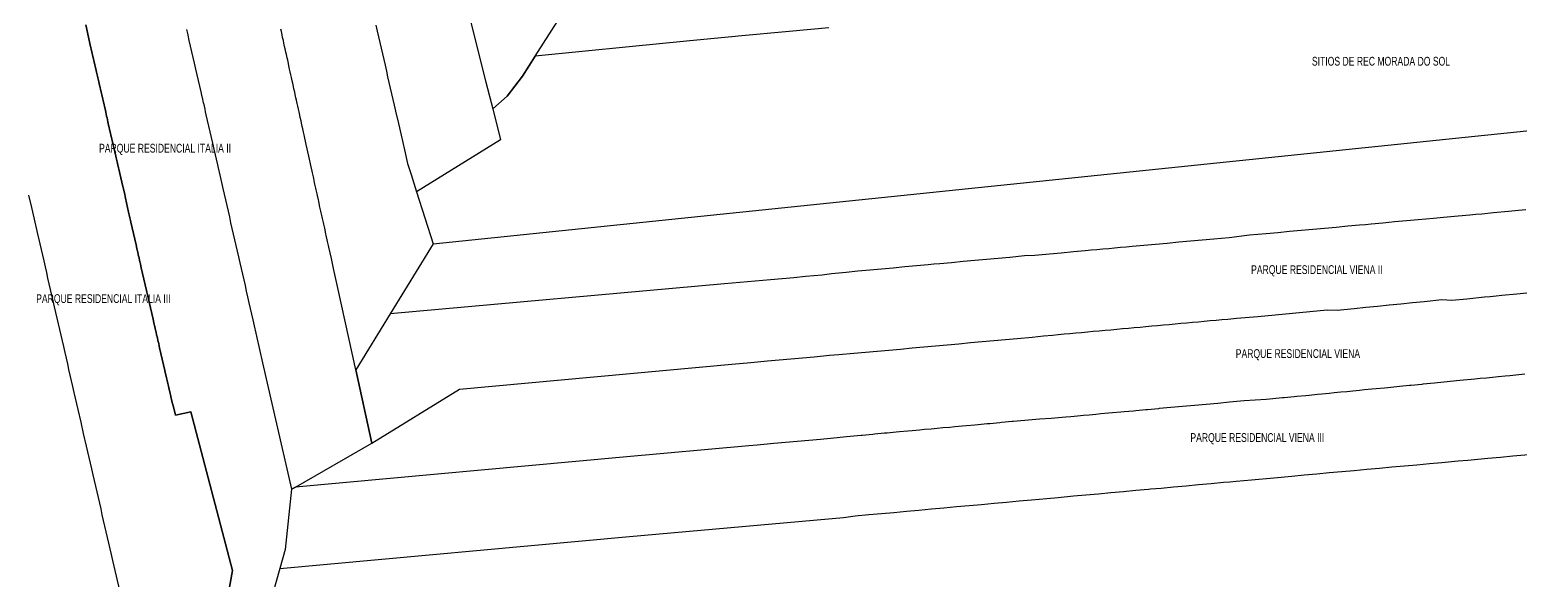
# Model space of a CAD drawing. Header units: millimetres. Extents: x 247112 to 276794, y 7363827 to 7397094.
# Drawn here: x 261266 to 263044, y 7365866 to 7366523 of the extents above; entities that cross this region are included whole.
import ezdxf
from ezdxf.enums import TextEntityAlignment as Align

# ---------------------------------------------------------------- set-up
doc = ezdxf.new("R2010")
doc.units = ezdxf.units.MM
doc.layers.add('BAIRRO', color=3, linetype='Continuous')
doc.styles.add('GEOMAIS', font='', dxfattribs={"width": 0.7, "height": 0.2})
doc.styles.get('GEOMAIS').set_extended_font_data('Arial')

msp = doc.modelspace()

# ---------------------------------------------------------------- linework, layer by layer
at = {"layer": 'BAIRRO'}
for points in [[(261766.77112, 7366633.4113), (261810.18484, 7366460.56041), (261818.21429, 7366428.59132), (261835.42253, 7366443.70748), (261853.81584, 7366467.5418), (261869.01257, 7366491.51897), (261898.57118, 7366538.15612)], [(261478.53317, 7365715.5468), (261507.8726, 7365877.0389), (261457.8622, 7366066.82986), (261439.71644, 7366062.61957), (261437.77391, 7366071.13443), (261435.36675, 7366079.33319), (261432.80368, 7366090.53367), (261432.13224, 7366093.46783), (261431.24219, 7366097.35729), (261430.57075, 7366100.29148), (261429.6807, 7366104.18094), (261429.00925, 7366107.11514), (261427.44776, 7366113.93878), (261426.55771, 7366117.82824), (261425.88626, 7366120.76244), (261424.99621, 7366124.65188), (261424.32476, 7366127.58608), (261423.43472, 7366131.47553), (261422.76327, 7366134.40972), (261421.87322, 7366138.29918), (261421.20178, 7366141.23337), (261420.31173, 7366145.12283), (261419.64028, 7366148.05702), (261418.75023, 7366151.94648), (261418.07878, 7366154.88067), (261417.18873, 7366158.77013), (261416.51729, 7366161.70432), (261415.62724, 7366165.59378), (261414.95579, 7366168.52797), (261414.06574, 7366172.41743), (261413.3943, 7366175.35161), (261412.50425, 7366179.24107), (261411.8328, 7366182.17526), (261410.94275, 7366186.06472), (261410.27131, 7366188.99891), (261409.38126, 7366192.88837), (261408.70981, 7366195.82256), (261407.81976, 7366199.71202), (261407.14832, 7366202.64621), (261406.25827, 7366206.53567), (261405.58682, 7366209.46986), (261404.69677, 7366213.35932), (261404.02533, 7366216.29351), (261403.13528, 7366220.18297), (261402.46383, 7366223.11715), (261401.57378, 7366227.00662), (261400.90234, 7366229.9408), (261400.01229, 7366233.83026), (261399.34084, 7366236.76445), (261398.45079, 7366240.65391), (261397.77934, 7366243.5881), (261396.88929, 7366247.47756), (261396.21785, 7366250.41175), (261395.3278, 7366254.30121), (261394.65635, 7366257.2354), (261393.7663, 7366261.12486), (261393.09486, 7366264.05905), (261392.20481, 7366267.94851), (261391.53336, 7366270.8827), (261390.64331, 7366274.77216), (261389.97187, 7366277.70635), (261389.08182, 7366281.59581), (261388.41037, 7366284.52999), (261387.52032, 7366288.41945), (261386.84888, 7366291.35364), (261385.95883, 7366295.2431), (261385.28738, 7366298.17729), (261384.39734, 7366302.06672), (261383.72588, 7366305.00094), (261379.90402, 7366321.70226), (261378.97685, 7366328.28221), (261376.77302, 7366335.83331), (261373.20474, 7366351.42648), (261372.04413, 7366356.49829), (261371.64325, 7366358.2501), (261370.48264, 7366363.32192), (261370.08176, 7366365.07372), (261368.92115, 7366370.14554), (261368.52027, 7366371.89734), (261367.35966, 7366376.96916), (261366.95879, 7366378.72095), (261365.79817, 7366383.79277), (261365.3973, 7366385.54457), (261364.23669, 7366390.61639), (261363.83581, 7366392.36819), (261362.6752, 7366397.44001), (261362.27432, 7366399.19181), (261361.1137, 7366404.26362), (261360.71283, 7366406.01542), (261359.55222, 7366411.08724), (261359.15134, 7366412.83904), (261357.99073, 7366417.91086), (261357.58986, 7366419.66266), (261356.42924, 7366424.73448), (261356.02837, 7366426.48627), (261354.86775, 7366431.55809), (261354.46688, 7366433.30989), (261353.30627, 7366438.38171), (261352.90539, 7366440.13351), (261351.74478, 7366445.20533), (261351.3439, 7366446.95713), (261350.18328, 7366452.02895), (261349.78241, 7366453.78074), (261348.6218, 7366458.85256), (261348.22093, 7366460.60436), (261347.06031, 7366465.67618), (261346.65944, 7366467.42798), (261345.49883, 7366472.4998), (261345.09795, 7366474.2516), (261343.93733, 7366479.32342), (261343.53646, 7366481.07521), (261342.37585, 7366486.14703), (261341.97497, 7366487.89883), (261340.81436, 7366492.97065), (261340.41348, 7366494.72245), (261339.25287, 7366499.79427), (261338.852, 7366501.54607), (261337.69139, 7366506.61788), (261337.29051, 7366508.36968), (261332.64887, 7366528.65338)], [(261332.64887, 7366528.65338), (261337.29051, 7366508.36968), (261337.69139, 7366506.61788), (261338.852, 7366501.54607), (261339.25287, 7366499.79427), (261340.41348, 7366494.72245), (261340.81436, 7366492.97065), (261341.97497, 7366487.89883), (261342.37585, 7366486.14703), (261343.53646, 7366481.07521), (261343.93733, 7366479.32342), (261345.09795, 7366474.2516), (261345.49883, 7366472.4998), (261346.65944, 7366467.42798), (261347.06031, 7366465.67618), (261348.22093, 7366460.60436), (261348.6218, 7366458.85256), (261349.78241, 7366453.78074), (261350.18328, 7366452.02895), (261351.3439, 7366446.95713), (261351.74478, 7366445.20533), (261352.90539, 7366440.13351), (261353.30627, 7366438.38171), (261354.46688, 7366433.30989), (261354.86775, 7366431.55809), (261356.02837, 7366426.48627), (261356.42924, 7366424.73448), (261357.58986, 7366419.66266), (261357.99073, 7366417.91086), (261359.15134, 7366412.83904), (261359.55222, 7366411.08724), (261360.71283, 7366406.01542), (261361.1137, 7366404.26362), (261362.27432, 7366399.19181), (261362.6752, 7366397.44001), (261363.83581, 7366392.36819), (261364.23669, 7366390.61639), (261365.3973, 7366385.54457), (261365.79817, 7366383.79277), (261366.95879, 7366378.72095), (261367.35966, 7366376.96916), (261368.52027, 7366371.89734), (261368.92115, 7366370.14554), (261370.08176, 7366365.07372), (261370.48264, 7366363.32192), (261371.64325, 7366358.2501), (261372.04413, 7366356.49829), (261373.20474, 7366351.42648), (261376.77302, 7366335.83331), (261378.97685, 7366328.28221), (261379.90402, 7366321.70226), (261383.72588, 7366305.00094), (261384.39734, 7366302.06672), (261385.28738, 7366298.17729), (261385.95883, 7366295.2431), (261386.84888, 7366291.35364), (261387.52032, 7366288.41945), (261388.41037, 7366284.52999), (261389.08182, 7366281.59581), (261389.97187, 7366277.70635), (261390.64331, 7366274.77216), (261391.53336, 7366270.8827), (261392.20481, 7366267.94851), (261393.09486, 7366264.05905), (261393.7663, 7366261.12486), (261394.65635, 7366257.2354), (261395.3278, 7366254.30121), (261396.21785, 7366250.41175), (261396.88929, 7366247.47756), (261397.77934, 7366243.5881), (261398.45079, 7366240.65391), (261399.34084, 7366236.76445), (261400.01229, 7366233.83026), (261400.90234, 7366229.9408), (261401.57378, 7366227.00662), (261402.46383, 7366223.11715), (261403.13528, 7366220.18297), (261404.02533, 7366216.29351), (261404.69677, 7366213.35932), (261405.58682, 7366209.46986), (261406.25827, 7366206.53567), (261407.14832, 7366202.64621), (261407.81976, 7366199.71202), (261408.70981, 7366195.82256), (261409.38126, 7366192.88837), (261410.27131, 7366188.99891), (261410.94275, 7366186.06472), (261411.8328, 7366182.17526), (261412.50425, 7366179.24107), (261413.3943, 7366175.35161), (261414.06574, 7366172.41743), (261414.95579, 7366168.52797), (261415.62724, 7366165.59378), (261416.51729, 7366161.70432), (261417.18873, 7366158.77013), (261418.07878, 7366154.88067), (261418.75023, 7366151.94648), (261419.64028, 7366148.05702), (261420.31173, 7366145.12283), (261421.20178, 7366141.23337), (261421.87322, 7366138.29918), (261422.76327, 7366134.40972), (261423.43472, 7366131.47553), (261424.32476, 7366127.58608), (261424.99621, 7366124.65188), (261425.88626, 7366120.76244), (261426.55771, 7366117.82824), (261427.44776, 7366113.93878), (261429.00925, 7366107.11514), (261429.6807, 7366104.18094), (261430.57075, 7366100.29148), (261431.24219, 7366097.35729), (261432.13224, 7366093.46783), (261432.80368, 7366090.53367), (261435.36675, 7366079.33319), (261437.77391, 7366071.13443), (261439.71644, 7366062.61957), (261457.8622, 7366066.82986), (261507.8726, 7365877.0389), (261507.8726, 7365877.0389), (261478.53317, 7365715.5468)], [(261452.86954, 7366523.13183), (261454.27189, 7366516.98991), (261454.42771, 7366516.30745), (261455.83006, 7366510.16553), (261457.38822, 7366503.34115), (261458.94639, 7366496.51678), (261460.50456, 7366489.6924), (261462.06273, 7366482.86802), (261463.6209, 7366476.04365), (261465.17907, 7366469.21927), (261466.73723, 7366462.39489), (261468.2954, 7366455.57051), (261469.85357, 7366448.74614), (261471.21587, 7366442.77963), (261471.41174, 7366441.92176), (261472.87198, 7366435.52629), (261472.96991, 7366435.09738), (261474.52808, 7366428.27301), (261475.25821, 7366425.07522), (261476.08624, 7366421.44863), (261477.64441, 7366414.62425), (261479.20258, 7366407.79987), (261480.76075, 7366400.9755), (261482.31892, 7366394.15112), (261483.87709, 7366387.32674), (261485.43525, 7366380.50237), (261489.73229, 7366361.68244), (261490.22108, 7366359.54168), (261492.95401, 7366347.57215), (261496.17274, 7366333.47493), (261497.73091, 7366326.65056), (261499.28908, 7366319.82618), (261500.84724, 7366313.0018), (261502.40541, 7366306.17743), (261503.96358, 7366299.35305), (261505.52175, 7366292.52867), (261507.07992, 7366285.7043), (261508.63809, 7366278.87992), (261510.19625, 7366272.05554), (261511.75442, 7366265.23116), (261513.31259, 7366258.40679), (261514.87076, 7366251.58241), (261516.42893, 7366244.75803), (261517.9871, 7366237.93366), (261519.54526, 7366231.10928), (261521.10343, 7366224.2849), (261522.6616, 7366217.46052), (261524.21977, 7366210.63615), (261525.77794, 7366203.81177), (261527.33611, 7366196.98739), (261528.89427, 7366190.16302), (261530.45244, 7366183.33864), (261532.01061, 7366176.51426), (261532.7962, 7366173.07356), (261543.72175, 7366125.22247), (261578.19035, 7365974.259), (261578.19035, 7365974.259), (261582.72277, 7365976.85416), (261582.72277, 7365976.85416), (261582.72277, 7365976.85416), (261674.17611, 7366029.2183), (261654.89273, 7366116.88491), (261654.89273, 7366116.88491), (261654.89273, 7366116.88491), (261654.89273, 7366116.88491), (261633.82529, 7366212.6623), (261628.2837, 7366237.85562), (261625.67493, 7366249.71542), (261624.17112, 7366256.55208), (261622.66729, 7366263.38881), (261622.23814, 7366265.34012), (261621.16347, 7366270.22554), (261620.7343, 7366272.17693), (261619.65964, 7366277.06226), (261619.23045, 7366279.01374), (261618.15582, 7366283.89899), (261617.72661, 7366285.85055), (261616.652, 7366290.73571), (261616.22277, 7366292.68736), (261615.14817, 7366297.57244), (261614.71893, 7366299.52417), (261613.64435, 7366304.40917), (261613.21508, 7366306.36098), (261612.14052, 7366311.24589), (261611.71124, 7366313.19779), (261610.6367, 7366318.08262), (261610.2074, 7366320.0346), (261609.13288, 7366324.91935), (261608.70356, 7366326.8714), (261607.62905, 7366331.75607), (261607.19972, 7366333.70821), (261606.12523, 7366338.5928), (261605.69587, 7366340.54502), (261604.6214, 7366345.42952), (261604.19203, 7366347.38183), (261603.11758, 7366352.26625), (261602.68819, 7366354.21864), (261601.61376, 7366359.10298), (261598.82131, 7366371.79838), (261595.71192, 7366385.93437), (261593.13399, 7366397.6542), (261592.48951, 7366400.58416), (261591.6302, 7366404.49077), (261590.98567, 7366407.42096), (261590.12641, 7366411.32734), (261589.48183, 7366414.25777), (261588.62263, 7366418.16391), (261587.97799, 7366421.09458), (261587.11883, 7366425.00048), (261586.47414, 7366427.93139), (261585.61504, 7366431.83705), (261584.9703, 7366434.7682), (261584.11126, 7366438.67362), (261583.46646, 7366441.60501), (261582.60747, 7366445.51019), (261581.96262, 7366448.44182), (261581.10368, 7366452.34676), (261580.45877, 7366455.27863), (261579.59987, 7366459.18339), (261578.95493, 7366462.11544), (261578.0961, 7366466.01989), (261577.45109, 7366468.95224), (261576.59231, 7366472.85646), (261575.94725, 7366475.78905), (261575.08852, 7366479.69303), (261574.44341, 7366482.62586), (261573.58473, 7366486.5296), (261572.93956, 7366489.46267), (261572.08094, 7366493.36617), (261571.43572, 7366496.29948), (261570.57715, 7366500.20274), (261569.93188, 7366503.13629), (261569.07336, 7366507.03931), (261568.42804, 7366509.9731), (261567.56958, 7366513.87588), (261566.9242, 7366516.80991), (261566.06578, 7366520.71245), (261565.42035, 7366523.64672)], [(261452.86954, 7366523.13183), (261454.27189, 7366516.98991), (261454.42771, 7366516.30745), (261455.83006, 7366510.16553), (261457.38822, 7366503.34115), (261458.94639, 7366496.51678), (261460.50456, 7366489.6924), (261462.06273, 7366482.86802), (261463.6209, 7366476.04365), (261465.17907, 7366469.21927), (261466.73723, 7366462.39489), (261468.2954, 7366455.57051), (261469.85357, 7366448.74614), (261471.21587, 7366442.77963), (261471.41174, 7366441.92176), (261472.87198, 7366435.52629), (261472.96991, 7366435.09738), (261474.52808, 7366428.27301), (261475.25821, 7366425.07522), (261476.08624, 7366421.44863), (261477.64441, 7366414.62425), (261479.20258, 7366407.79987), (261480.76075, 7366400.9755), (261482.31892, 7366394.15112), (261483.87709, 7366387.32674), (261485.43525, 7366380.50237), (261489.73229, 7366361.68244), (261490.22108, 7366359.54168), (261492.95401, 7366347.57215), (261496.17274, 7366333.47493), (261497.73091, 7366326.65056), (261499.28908, 7366319.82618), (261500.84724, 7366313.0018), (261502.40541, 7366306.17743), (261503.96358, 7366299.35305), (261505.52175, 7366292.52867), (261507.07992, 7366285.7043), (261508.63809, 7366278.87992), (261510.19625, 7366272.05554), (261511.75442, 7366265.23116), (261513.31259, 7366258.40679), (261514.87076, 7366251.58241), (261516.42893, 7366244.75803), (261517.9871, 7366237.93366), (261519.54526, 7366231.10928), (261521.10343, 7366224.2849), (261522.6616, 7366217.46052), (261524.21977, 7366210.63615), (261525.77794, 7366203.81177), (261527.33611, 7366196.98739), (261528.89427, 7366190.16302), (261530.45244, 7366183.33864), (261532.01061, 7366176.51426), (261532.7962, 7366173.07356), (261543.72175, 7366125.22247), (261578.19035, 7365974.259), (261578.19035, 7365974.259), (261570.52859, 7365902.29181), (261564.09935, 7365879.51637), (261551.71724, 7365835.65299)], [(261678.81336, 7366528.26012), (261680.37485, 7366521.4365), (261681.93634, 7366514.61288), (261683.49783, 7366507.78927), (261685.05932, 7366500.96565), (261686.62081, 7366494.14203), (261688.18229, 7366487.31841), (261689.74378, 7366480.4948), (261691.30527, 7366473.67118), (261692.86676, 7366466.84756), (261694.42825, 7366460.02394), (261695.98973, 7366453.20033), (261697.55122, 7366446.37671), (261699.11271, 7366439.55309), (261700.6742, 7366432.72947), (261702.23569, 7366425.90586), (261705.62681, 7366411.08684), (261708.85539, 7366396.97812), (261712.87065, 7366379.43168), (261716.60956, 7366363.09285), (261720.76177, 7366350.03667), (261727.30521, 7366329.46153), (261727.30521, 7366329.46153), (261747.18541, 7366267.23598), (261747.18541, 7366267.23598), (261695.88224, 7366183.65962), (261695.88224, 7366183.65962), (261695.88224, 7366183.65962), (261654.89273, 7366116.88491), (261654.89273, 7366116.88491), (261633.82529, 7366212.6623), (261628.2837, 7366237.85562), (261625.67493, 7366249.71542), (261624.17112, 7366256.55208), (261622.66729, 7366263.38881), (261622.23814, 7366265.34012), (261621.16347, 7366270.22554), (261620.7343, 7366272.17693), (261619.65964, 7366277.06226), (261619.23045, 7366279.01374), (261617.72661, 7366285.85055), (261616.652, 7366290.73571), (261616.22277, 7366292.68736), (261615.14817, 7366297.57244), (261614.71893, 7366299.52417), (261613.64435, 7366304.40917), (261613.21508, 7366306.36098), (261612.14052, 7366311.24589), (261611.71124, 7366313.19779), (261610.6367, 7366318.08262), (261610.2074, 7366320.0346), (261609.13288, 7366324.91935), (261608.70356, 7366326.8714), (261607.62905, 7366331.75607), (261607.19972, 7366333.70821), (261606.12523, 7366338.5928), (261605.69587, 7366340.54502), (261604.6214, 7366345.42952), (261604.19203, 7366347.38183), (261603.11758, 7366352.26625), (261602.68819, 7366354.21864), (261601.61376, 7366359.10298), (261598.82131, 7366371.79838), (261595.71192, 7366385.93437), (261593.13399, 7366397.6542), (261592.48951, 7366400.58416), (261591.6302, 7366404.49077), (261590.98567, 7366407.42096), (261590.12641, 7366411.32734), (261589.48183, 7366414.25777), (261588.62263, 7366418.16391), (261587.97799, 7366421.09458), (261587.11883, 7366425.00048), (261586.47414, 7366427.93139), (261585.61504, 7366431.83705), (261584.9703, 7366434.7682), (261584.11126, 7366438.67362), (261583.46646, 7366441.60501), (261582.60747, 7366445.51019), (261581.96262, 7366448.44182), (261581.10368, 7366452.34676), (261580.45877, 7366455.27863), (261579.59987, 7366459.18339), (261578.95493, 7366462.11544), (261578.0961, 7366466.01989), (261577.45109, 7366468.95224), (261576.59231, 7366472.85646), (261575.94725, 7366475.78905), (261575.08852, 7366479.69303), (261574.44341, 7366482.62586), (261573.58473, 7366486.5296), (261572.93956, 7366489.46267), (261572.08094, 7366493.36617), (261571.43572, 7366496.29948), (261570.57715, 7366500.20274), (261569.93188, 7366503.13629), (261569.07336, 7366507.03931), (261568.42804, 7366509.9731), (261567.56958, 7366513.87588), (261566.9242, 7366516.80991), (261566.06578, 7366520.71245), (261565.42035, 7366523.64672)], [(262219.1984, 7366525.33019), (262172.11645, 7366520.94464), (262111.13635, 7366515.26453), (262107.48891, 7366514.92478), (262049.27694, 7366509.21143), (261981.11033, 7366502.52106), (261869.01257, 7366491.51897), (261853.81584, 7366467.5418), (261835.42253, 7366443.70748), (261818.21429, 7366428.59131), (261827.49976, 7366391.62142), (261827.49976, 7366391.62142), (261827.49976, 7366391.62142), (261727.30521, 7366329.46153), (261747.18541, 7366267.23598), (263228.65362, 7366420.59942)], [(261373.16163, 7365853.3575), (261366.49245, 7365882.42429), (261364.92703, 7365889.24701), (261363.36159, 7365896.06972), (261361.79618, 7365902.89243), (261360.23075, 7365909.71516), (261358.66532, 7365916.53787), (261357.10028, 7365923.35888), (261355.53486, 7365930.1816), (261353.96904, 7365937.00601), (261352.40361, 7365943.82872), (261350.83818, 7365950.65145), (261349.27276, 7365957.47416), (261347.70734, 7365964.29687), (261346.1419, 7365971.11958), (261344.57648, 7365977.9423), (261343.01106, 7365984.76502), (261341.44562, 7365991.58773), (261339.88291, 7365998.39862), (261338.31749, 7366005.22133), (261336.75206, 7366012.04405), (261335.18663, 7366018.86677), (261333.62161, 7366025.68772), (261330.14571, 7366040.83698), (261327.0881, 7366054.16309), (261323.58296, 7366069.43992), (261322.01767, 7366076.26204), (261320.45238, 7366083.08418), (261318.8871, 7366089.90631), (261317.32182, 7366096.72844), (261315.75652, 7366103.55057), (261314.19124, 7366110.3727), (261312.62596, 7366117.19483), (261311.06067, 7366124.01696), (261309.49539, 7366130.83909), (261307.93009, 7366137.66122), (261306.36481, 7366144.48335), (261304.79953, 7366151.30549), (261303.23424, 7366158.12761), (261301.66896, 7366164.94975), (261300.10367, 7366171.77187), (261298.53838, 7366178.59401), (261296.9731, 7366185.41613), (261295.40782, 7366192.23827), (261293.84253, 7366199.06039), (261292.27724, 7366205.88253), (261290.71196, 7366212.70466), (261289.14667, 7366219.52679), (261287.58139, 7366226.34892), (261286.01609, 7366233.17105), (261284.45081, 7366239.99318), (261282.88553, 7366246.81531), (261281.32024, 7366253.63744), (261279.75481, 7366260.46021), (261278.18858, 7366267.28646), (261276.62316, 7366274.10918), (261275.05845, 7366280.92879), (261271.45509, 7366296.63368), (261268.21586, 7366310.7515), (261264.8257, 7366325.49348)], [(263051.11675, 7366308.01167), (263042.15451, 7366307.18816), (263030.22976, 7366305.84174), (263012.40485, 7366304.20387), (262998.26466, 7366302.90458), (262991.29402, 7366302.26407), (262984.32339, 7366301.62356), (262970.38212, 7366300.34255), (262952.55721, 7366298.70468), (262940.97116, 7366297.64007), (262922.31806, 7366295.9261), (262908.37631, 7366294.64504), (262894.43455, 7366293.36398), (262887.46392, 7366292.72347), (262880.4928, 7366292.08292), (262866.55105, 7366290.80186), (262859.58016, 7366290.16133), (262852.60929, 7366289.5208), (262838.66754, 7366288.23974), (262824.72579, 7366286.95868), (262810.78404, 7366285.67762), (262796.84228, 7366284.39656), (262782.90053, 7366283.1155), (262768.95878, 7366281.83444), (262755.01703, 7366280.55337), (262741.07576, 7366279.27236), (262721.40861, 7366277.46521), (262697.08346, 7366274.63096), (262678.86176, 7366272.96811), (262664.91969, 7366271.6958), (262650.97762, 7366270.4235), (262637.03556, 7366269.15119), (262623.09349, 7366267.87889), (262608.95307, 7366266.58849), (262595.01101, 7366265.31618), (262581.06894, 7366264.04388), (262574.0979, 7366263.40772), (262567.12687, 7366262.77157), (262560.15584, 7366262.13542), (262553.1848, 7366261.49927), (262546.21377, 7366260.86311), (262539.24274, 7366260.22696), (262532.2717, 7366259.59081), (262525.30067, 7366258.95466), (262511.3586, 7366257.68235), (262496.42067, 7366256.31917), (262482.47861, 7366255.04687), (262464.95144, 7366253.4474), (262452.94671, 7366252.77249), (262435.32096, 7366251.15292), (262421.37969, 7366249.87191), (262407.43841, 7366248.59089), (262393.49714, 7366247.30987), (262379.55587, 7366246.02886), (262365.6146, 7366244.74784), (262351.67333, 7366243.46682), (262344.70269, 7366242.82632), (262337.73206, 7366242.18581), (262323.79079, 7366240.90479), (262309.84952, 7366239.62378), (262295.90825, 7366238.34276), (262281.96698, 7366237.06174), (262268.02571, 7366235.78073), (262254.08444, 7366234.49971), (262240.14317, 7366233.21869), (262222.51742, 7366231.59912), (262211.4891, 7366229.91981), (262191.46119, 7366228.07951), (262177.51992, 7366226.7985), (262163.57866, 7366225.51749), (262149.63738, 7366224.23647), (262094.71465, 7366219.34595), (261695.88224, 7366183.65962), (261695.88224, 7366183.65962), (261654.89273, 7366116.88491), (261674.17611, 7366029.2183), (261674.17611, 7366029.2183), (261778.46909, 7366093.81766), (262103.46346, 7366123.47549), (262126.35317, 7366125.56432), (262146.14827, 7366127.37075), (262160.09034, 7366128.64305), (262174.03241, 7366129.91536), (262187.97447, 7366131.18766), (262201.91654, 7366132.45997), (262220.23044, 7366134.13123), (262231.33666, 7366134.95648), (262248.96342, 7366136.56503), (262262.90549, 7366137.83734), (262276.84755, 7366139.10964), (262290.78962, 7366140.38195), (262304.73169, 7366141.65425), (262318.67375, 7366142.92656), (262332.61582, 7366144.19886), (262346.55789, 7366145.47117), (262360.49996, 7366146.74347), (262374.44202, 7366148.01577), (262388.38409, 7366149.28808), (262402.32616, 7366150.56038), (262416.26823, 7366151.8327), (262430.21029, 7366153.105), (262444.15236, 7366154.37731), (262461.77912, 7366155.98586), (262475.42112, 7366157.38801), (262486.07684, 7366158.36041), (262493.04788, 7366158.99656), (262500.01891, 7366159.63271), (262506.98994, 7366160.26887), (262513.96098, 7366160.90502), (262520.93201, 7366161.54117), (262527.90305, 7366162.17733), (262534.87408, 7366162.81348), (262541.84512, 7366163.44963), (262548.81615, 7366164.08578), (262555.78718, 7366164.72194), (262562.75821, 7366165.35809), (262569.72924, 7366165.99424), (262576.70028, 7366166.63039), (262583.67131, 7366167.26654), (262590.64235, 7366167.9027), (262597.61338, 7366168.53885), (262604.58441, 7366169.175), (262611.55545, 7366169.81115), (262618.52648, 7366170.4473), (262625.49752, 7366171.08346), (262632.46855, 7366171.71961), (262639.43959, 7366172.35576), (262646.41062, 7366172.99191), (262653.38165, 7366173.62807), (262660.35268, 7366174.26422), (262667.32372, 7366174.90037), (262674.29475, 7366175.53652), (262681.26579, 7366176.17268), (262688.23682, 7366176.80883), (262695.20786, 7366177.44498), (262705.86358, 7366178.41738), (262731.11624, 7366180.66771), (262813.76342, 7366188.30855), (262825.84245, 7366188.15446), (262846.2196, 7366190.19806), (262860.14972, 7366191.59509), (262874.07985, 7366192.99212), (262888.00997, 7366194.38915), (262901.94009, 7366195.78617), (262915.87021, 7366197.1832), (262929.80033, 7366198.58023), (262950.69552, 7366200.67578), (262962.7698, 7366199.93495), (262980.5383, 7366201.71692), (262987.57537, 7366202.42266), (262994.54043, 7366203.12117), (263001.50549, 7366203.81969), (263008.47055, 7366204.5182), (263015.43561, 7366205.21672), (263022.40067, 7366205.91523), (263040.21133, 7366207.70143), (263052.15143, 7366208.89889)], [(263049.85839, 7366111.50857), (263032.04604, 7366109.7704), (263026.16226, 7366109.19624), (263018.11222, 7366108.4107), (263011.23141, 7366107.73926), (263004.17841, 7366107.05101), (262996.30597, 7366106.2828), (262990.24459, 7366105.69131), (262972.396, 7366103.94961), (262960.52108, 7366102.70241), (262941.86967, 7366100.88236), (262927.9358, 7366099.52267), (262926.94058, 7366099.42555), (262914.00194, 7366098.16297), (262912.01149, 7366097.96873), (262900.06807, 7366096.80327), (262897.0824, 7366096.51192), (262886.1342, 7366095.44357), (262882.15331, 7366095.0551), (262872.20034, 7366094.08387), (262867.22422, 7366093.59829), (262858.26647, 7366092.72417), (262852.29514, 7366092.14147), (262844.3326, 7366091.36447), (262837.36605, 7366090.68466), (262830.39874, 7366090.00477), (262822.43696, 7366089.22784), (262816.46487, 7366088.64507), (262807.50787, 7366087.77103), (262802.53101, 7366087.28537), (262792.57878, 7366086.31421), (262788.59714, 7366085.92567), (262777.64969, 7366084.8574), (262774.66327, 7366084.56597), (262762.7206, 7366083.40058), (262760.72941, 7366083.20627), (262741.08273, 7366081.28911), (262714.87914, 7366079.62372), (262697.25196, 7366078.02364), (262683.30956, 7366076.75804), (262669.36688, 7366075.49242), (262655.4242, 7366074.22679), (262641.48153, 7366072.96117), (262627.53885, 7366071.69554), (262613.59617, 7366070.42992), (262612.60056, 7366070.33954), (262599.6535, 7366069.16429), (262597.66198, 7366068.98352), (262585.71082, 7366067.89867), (262582.7234, 7366067.62749), (262571.76814, 7366066.63305), (262567.78481, 7366066.27147), (262557.82546, 7366065.36742), (262552.84623, 7366064.91544), (262543.88279, 7366064.1018), (262537.90765, 7366063.55941), (262529.94011, 7366062.83617), (262522.96907, 7366062.20339), (262515.99743, 7366061.57055), (262508.03048, 7366060.84736), (262502.05476, 7366060.30492), (262484.42661, 7366058.70475), (262470.72995, 7366057.90158), (262453.10319, 7366056.29302), (262439.16113, 7366055.02071), (262438.16527, 7366054.92984), (262425.21906, 7366053.74841), (262423.22734, 7366053.56665), (262411.27699, 7366052.47611), (262408.28941, 7366052.20347), (262397.33493, 7366051.2038), (262393.35148, 7366050.84028), (262383.39286, 7366049.93149), (262378.41355, 7366049.47709), (262369.45079, 7366048.65918), (262363.47562, 7366048.11391), (262355.50872, 7366047.38688), (262348.53769, 7366046.75073), (262341.56666, 7366046.11457), (262333.59976, 7366045.38754), (262327.62459, 7366044.84227), (262318.66183, 7366044.02436), (262313.68252, 7366043.56996), (262303.7239, 7366042.66117), (262299.74045, 7366042.29765), (262288.78597, 7366041.29798), (262285.79839, 7366041.02535), (262273.84804, 7366039.9348), (262271.85632, 7366039.75304), (262258.91011, 7366038.57162), (262257.91425, 7366038.48074), (262240.2875, 7366036.87218), (262229.22758, 7366035.53947), (262209.45886, 7366033.74499), (262195.51618, 7366032.47937), (262181.57351, 7366031.21374), (262167.63083, 7366029.94812), (262153.68816, 7366028.68249), (262133.91943, 7366026.88802), (262123.95365, 7366025.98339), (261973.70142, 7366012.34453), (261582.72277, 7365976.85416), (261674.17611, 7366029.2183), (261778.46909, 7366093.81766), (262103.46346, 7366123.47549), (262126.35317, 7366125.56432), (262146.14827, 7366127.37075), (262160.09034, 7366128.64305), (262174.03241, 7366129.91536), (262187.97447, 7366131.18766), (262201.91654, 7366132.45997), (262220.23044, 7366134.13123), (262231.33666, 7366134.95648), (262248.96342, 7366136.56503), (262262.90549, 7366137.83734), (262276.84755, 7366139.10964), (262290.78962, 7366140.38195), (262304.73169, 7366141.65425), (262318.67375, 7366142.92656), (262332.61582, 7366144.19886), (262346.55789, 7366145.47117), (262360.49996, 7366146.74347), (262374.44202, 7366148.01577), (262388.38409, 7366149.28808), (262402.32616, 7366150.56038), (262416.26823, 7366151.8327), (262430.21029, 7366153.105), (262444.15236, 7366154.37731), (262461.77912, 7366155.98586), (262475.42112, 7366157.38801), (262486.07684, 7366158.36041), (262493.04788, 7366158.99656), (262500.01891, 7366159.63271), (262506.98994, 7366160.26887), (262513.96098, 7366160.90502), (262520.93201, 7366161.54117), (262527.90305, 7366162.17733), (262534.87408, 7366162.81348), (262541.84512, 7366163.44963), (262548.81615, 7366164.08578), (262555.78718, 7366164.72194), (262562.75821, 7366165.35809), (262569.72924, 7366165.99424), (262576.70028, 7366166.63039), (262583.67131, 7366167.26654), (262590.64235, 7366167.9027), (262597.61338, 7366168.53885), (262604.58441, 7366169.175), (262611.55545, 7366169.81115), (262618.52648, 7366170.4473), (262625.49752, 7366171.08346), (262632.46855, 7366171.71961), (262639.43959, 7366172.35576), (262646.41062, 7366172.99191), (262653.38165, 7366173.62807), (262660.35268, 7366174.26422), (262667.32372, 7366174.90037), (262674.29475, 7366175.53652), (262681.26579, 7366176.17268), (262688.23682, 7366176.80883), (262695.20786, 7366177.44498), (262705.86358, 7366178.41738), (262731.11624, 7366180.66771), (262813.76342, 7366188.30855), (262825.84245, 7366188.15446), (262846.2196, 7366190.19806), (262860.14972, 7366191.59509), (262874.07985, 7366192.99212), (262888.00997, 7366194.38915), (262901.94009, 7366195.78617), (262915.87021, 7366197.1832), (262929.80033, 7366198.58023), (262950.69552, 7366200.67578), (262962.7698, 7366199.93495), (262980.5383, 7366201.71692), (262987.57537, 7366202.42266), (262994.54043, 7366203.12117), (263001.50549, 7366203.81969), (263008.47055, 7366204.5182), (263015.43561, 7366205.21672), (263022.40067, 7366205.91523), (263040.21133, 7366207.70143), (263052.15143, 7366208.89889)], [(263049.85839, 7366111.50857), (263032.04604, 7366109.7704), (263026.16226, 7366109.19624), (263018.11222, 7366108.4107), (263011.23141, 7366107.73926), (263004.17841, 7366107.05101), (262996.30597, 7366106.2828), (262990.24459, 7366105.69131), (262972.396, 7366103.94961), (262960.52108, 7366102.70241), (262941.86967, 7366100.88236), (262927.9358, 7366099.52267), (262927.9358, 7366099.52267), (262926.94058, 7366099.42555), (262914.00194, 7366098.16297), (262912.01149, 7366097.96873), (262900.06807, 7366096.80327), (262897.0824, 7366096.51192), (262886.1342, 7366095.44357), (262882.15331, 7366095.0551), (262872.20034, 7366094.08387), (262867.22422, 7366093.59829), (262858.26647, 7366092.72417), (262852.29514, 7366092.14147), (262844.3326, 7366091.36447), (262837.36605, 7366090.68466), (262830.39874, 7366090.00477), (262822.43696, 7366089.22784), (262816.46487, 7366088.64507), (262807.50787, 7366087.77103), (262802.53101, 7366087.28537), (262792.57878, 7366086.31421), (262788.59714, 7366085.92567), (262777.64969, 7366084.8574), (262774.66327, 7366084.56597), (262762.7206, 7366083.40058), (262760.72941, 7366083.20627), (262741.08273, 7366081.28911), (262714.87914, 7366079.62372), (262697.25196, 7366078.02364), (262683.30956, 7366076.75804), (262669.36688, 7366075.49242), (262655.4242, 7366074.22679), (262641.48153, 7366072.96117), (262627.53885, 7366071.69554), (262613.59617, 7366070.42992), (262612.60056, 7366070.33954), (262599.6535, 7366069.16429), (262597.66198, 7366068.98352), (262585.71082, 7366067.89867), (262582.7234, 7366067.62749), (262571.76814, 7366066.63305), (262567.78481, 7366066.27147), (262557.82546, 7366065.36742), (262552.84623, 7366064.91544), (262543.88279, 7366064.1018), (262537.90765, 7366063.55941), (262529.94011, 7366062.83617), (262522.96907, 7366062.20339), (262515.99743, 7366061.57055), (262508.03048, 7366060.84736), (262502.05476, 7366060.30492), (262484.42661, 7366058.70475), (262470.72995, 7366057.90158), (262453.10319, 7366056.29302), (262439.16113, 7366055.02071), (262438.16527, 7366054.92984), (262425.21906, 7366053.74841), (262423.22734, 7366053.56665), (262411.27699, 7366052.47611), (262408.28941, 7366052.20347), (262397.33493, 7366051.2038), (262393.35148, 7366050.84028), (262383.39286, 7366049.93149), (262378.41355, 7366049.47709), (262369.45079, 7366048.65918), (262363.47562, 7366048.11391), (262355.50872, 7366047.38688), (262348.53769, 7366046.75073), (262341.56666, 7366046.11457), (262333.59976, 7366045.38754), (262327.62459, 7366044.84227), (262318.66183, 7366044.02436), (262313.68252, 7366043.56996), (262303.7239, 7366042.66117), (262299.74045, 7366042.29765), (262288.78597, 7366041.29798), (262285.79839, 7366041.02535), (262273.84804, 7366039.9348), (262271.85632, 7366039.75304), (262258.91011, 7366038.57162), (262257.91425, 7366038.48074), (262240.2875, 7366036.87218), (262229.22758, 7366035.53947), (262209.45886, 7366033.74499), (262195.51618, 7366032.47937), (262181.57351, 7366031.21374), (262167.63083, 7366029.94812), (262153.68816, 7366028.68249), (262133.91943, 7366026.88802), (262123.95365, 7366025.98339), (261973.70142, 7366012.34453), (261582.72277, 7365976.85416), (261578.19035, 7365974.259), (261570.52859, 7365902.29181), (261564.09935, 7365879.51637), (261564.09935, 7365879.51637), (261981.27702, 7365917.77551), (261981.27702, 7365917.77551), (262236.83425, 7365940.58264), (262236.83425, 7365940.58264), (262236.83425, 7365940.58264), (262250.63219, 7365942.36276), (262267.05099, 7365943.86108), (262281.98892, 7365945.22426), (262296.92685, 7365946.58745), (262311.86478, 7365947.95063), (262326.80271, 7365949.31381), (262341.74063, 7365950.677), (262356.67856, 7365952.04018), (262371.61649, 7365953.40336), (262386.55442, 7365954.76655), (262401.49235, 7365956.12973), (262416.43028, 7365957.49291), (262431.36821, 7365958.8561), (262446.30614, 7365960.21928), (262461.24407, 7365961.58246), (262479.36876, 7365963.23646), (262493.02499, 7365964.48268), (262511.14967, 7365966.13667), (262526.02011, 7365967.4937), (262540.95804, 7365968.85688), (262555.89597, 7365970.22007), (262570.83389, 7365971.58325), (262585.77182, 7365972.94643), (262600.70975, 7365974.30962), (262603.10175, 7365974.52791), (262615.64768, 7365975.6728), (262630.58561, 7365977.03598), (262645.52354, 7365978.39917), (262660.46147, 7365979.76235), (262675.3994, 7365981.12553), (262690.33733, 7365982.48872), (262697.80629, 7365983.17031), (262705.27526, 7365983.8519), (262723.46744, 7365985.51205), (262750.44116, 7365987.97358), (262771.59474, 7365989.90398), (262786.53327, 7365991.26722), (262801.4718, 7365992.63046), (262816.41033, 7365993.9937), (262831.34885, 7365995.35694), (262846.28738, 7365996.72017), (262861.22591, 7365998.08341), (262876.16444, 7365999.44665), (262891.10296, 7366000.80989), (262906.04149, 7366002.17313), (262920.98002, 7366003.53636), (262935.91855, 7366004.8996), (262950.85707, 7366006.26284), (262970.01746, 7366008.01135), (262981.90863, 7366009.0965), (263005.70973, 7366011.2685), (263020.64766, 7366012.63168), (263035.58559, 7366013.99487), (263059.41972, 7366016.16989)]]:
    msp.add_lwpolyline(points, dxfattribs=at)

# ---------------------------------------------------------------- texts
at = {"layer": 'BAIRRO', "style": 'GEOMAIS', "width": 0.7}
for s, p in [('SITIOS DE REC MORADA DO SOL', (262878.11804, 7366485.35808)), ('PARQUE RESIDENCIAL ITALIA II', (261427.23931, 7366380.13876)), ('PARQUE RESIDENCIAL VIENA II', (262801.58838, 7366235.14047)), ('PARQUE RESIDENCIAL ITALIA III', (261353.63692, 7366200.50563)), ('PARQUE RESIDENCIAL VIENA', (262779.01379, 7366134.85477)), ('PARQUE RESIDENCIAL VIENA III', (262730.53995, 7366034.5796))]:
    msp.add_text(s, height=10.5, dxfattribs=at).set_placement(p, align=Align.MIDDLE)

doc.saveas('drawing.dxf')
